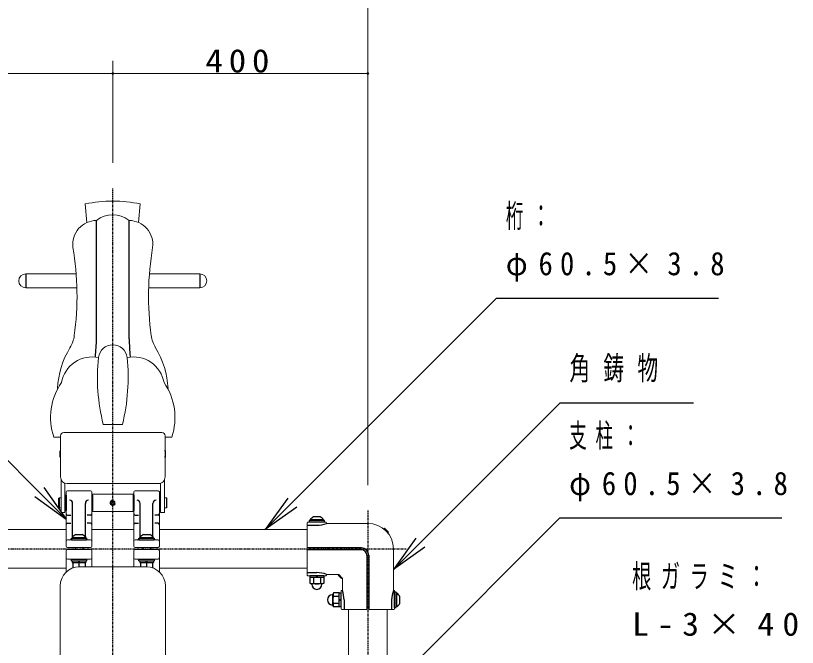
# Model space of a CAD drawing. Units: millimetres at full size; details may follow other scales. Extents: x -7816 to 0, y -1239 to 5340.
# Drawn here: x -3460 to -2234, y 2116 to 3106 of the extents above; entities that cross this region are included whole.
import ezdxf

# ---------------------------------------------------------------- set-up
doc = ezdxf.new("R2010")
doc.units = ezdxf.units.MM
doc.linetypes.add('USER2', pattern=[6, 3, -1, 1, -1])
doc.layers.add('線', color=2, linetype='Continuous', lineweight=25)
doc.layers.add('補助', color=2, linetype='Continuous', lineweight=13)
doc.styles.add('ＭＳ ゴシック', font='')
doc.styles.get('ＭＳ ゴシック').set_extended_font_data('MS Gothic')

# ---------------------------------------------------------------- blocks, each defined once
blk = doc.blocks.new('dimension_origin')
at = {"color": 0, "linetype": 'Continuous', "lineweight": -2}
blk.add_circle((0, 0), 1.25, dxfattribs=at)

msp = doc.modelspace()

# ---------------------------------------------------------------- linework, layer by layer
at = {"layer": '線', "color": 20, "linetype": 'USER2'}
for p, q in [((-3308, 1678), (-3308, 2835.25)), ((-2908, 2330), (-2908, 1500)), ((-3768, 2270), (-2848, 2270))]:
    msp.add_line(p, q, dxfattribs=at)
at = {"layer": '線', "color": 7, "lineweight": 13}
for p, q in [((-3351.168, 2810.653), (-3348.452, 2781.639)), ((-3264.832, 2810.653), (-3267.548, 2781.639)), ((-3444.5, 2701.25), (-3365.443, 2701.25)), ((-3250.557, 2701.25), (-3171.5, 2701.25)), ((-3444.5, 2679.25), (-3364.302, 2679.25)), ((-3251.698, 2679.25), (-3171.5, 2679.25)), ((-3293, 2465.226), (-3323, 2465.226)), ((-3385, 2452.25), (-3231, 2452.25)), ((-3390, 2445.25), (-3400.5, 2445.25)), ((-3390, 2382.75), (-3390, 2447.25)), ((-3226, 2382.75), (-3226, 2447.25)), ((-3215.5, 2445.25), (-3226, 2445.25)), ((-3389, 2327.25), (-3389, 2378.278)), ((-3383, 2372.851), (-3383, 2327.25)), ((-3236.5, 2372.25), (-3379.5, 2372.25)), ((-3233, 2327.25), (-3233, 2372.85)), ((-3227, 2378.278), (-3227, 2327.25)), ((-3381, 2274.25), (-3381, 2359.25)), ((-3343, 2361.25), (-3379, 2361.25)), ((-3341, 2274.25), (-3341, 2359.25)), ((-3340, 2355.35), (-3339.5, 2355.85)), ((-3340, 2355.35), (-3340, 2329.15)), ((-3339.5, 2355.85), (-3276.5, 2355.85)), ((-3276.5, 2355.85), (-3276, 2355.35)), ((-3276, 2329.15), (-3276, 2355.35)), ((-3275, 2274.25), (-3275, 2359.25)), ((-3237, 2361.25), (-3273, 2361.25)), ((-3235, 2274.25), (-3235, 2359.25)), ((-3393, 2349.25), (-3392, 2350.25)), ((-3393, 2349.25), (-3393, 2335.25)), ((-3392, 2350.25), (-3389, 2350.25)), ((-3227, 2350.25), (-3224, 2350.25)), ((-3224, 2350.25), (-3223, 2349.25)), ((-3223, 2349.25), (-3223, 2335.25)), ((-3393, 2335.25), (-3392, 2334.25)), ((-3392, 2334.25), (-3389, 2334.25)), ((-3227, 2334.25), (-3224, 2334.25)), ((-3224, 2334.25), (-3223, 2335.25)), ((-3383, 2327.25), (-3389, 2327.25)), ((-3340, 2329.15), (-3339.5, 2328.65)), ((-3339.5, 2328.65), (-3276.5, 2328.65)), ((-3276, 2329.15), (-3276.5, 2328.65)), ((-3227, 2327.25), (-3233, 2327.25)), ((-3003, 2311), (-3003, 2271.5)), ((-3002, 2312), (-2974, 2312)), ((-2973, 2311), (-2973, 2310)), ((-2908, 2310), (-2973, 2310)), ((-3381, 2300.25), (-3613, 2300.25)), ((-3275, 2300.25), (-3341, 2300.25)), ((-3003, 2300.25), (-3235, 2300.25)), ((-3343, 2284.25), (-3379, 2284.25)), ((-3237, 2284.25), (-3273, 2284.25)), ((-3343, 2272.25), (-3379, 2272.25)), ((-3343, 2269), (-3379, 2269)), ((-3237, 2272.25), (-3273, 2272.25)), ((-3237, 2269), (-3273, 2269)), ((-3003, 2268.5), (-3003, 2229)), ((-2868, 2270), (-2868, 2205)), ((-3381, 2233.903), (-3381, 2267)), ((-3341, 2242), (-3341, 2267)), ((-3275, 2242), (-3275, 2267)), ((-3235, 2233.903), (-3235, 2267)), ((-3343, 2254), (-3379, 2254)), ((-3237, 2254), (-3273, 2254)), ((-3381, 2239.75), (-3613, 2239.75)), ((-3360.5, 2242), (-3255.5, 2242)), ((-3003, 2239.75), (-3235, 2239.75)), ((-3002, 2228), (-2974, 2228)), ((-2954, 2230), (-2973, 2230)), ((-2973, 2229), (-2973, 2230)), ((-2948, 2224), (-2948, 2205)), ((-3390.5, 1970), (-3390.5, 2212)), ((-3225.5, 1970), (-3225.5, 2212)), ((-2950, 2204), (-2950, 2176)), ((-2949, 2205), (-2948, 2205)), ((-2867, 2205), (-2868, 2205)), ((-2866, 2204), (-2866, 2176)), ((-2909.5, 2175), (-2949, 2175)), ((-2938.25, 1670), (-2938.25, 2175)), ((-2867, 2175), (-2906.5, 2175)), ((-2877.75, 1670), (-2877.75, 2175))]:
    msp.add_line(p, q, dxfattribs=at)
at = {"layer": '線'}
for p, q in [((-3333.5, 2599.195), (-3333.5, 2784.772)), ((-3282.5, 2599.195), (-3282.5, 2784.772)), ((-3444.5, 2701.25), (-3444.5, 2679.25)), ((-3171.5, 2701.25), (-3171.5, 2679.25)), ((-3390.5, 2423.5), (-3389.3, 2423.5)), ((-3390.5, 2414), (-3390.5, 2423.5)), ((-3225.5, 2423.5), (-3226.7, 2423.5)), ((-3225.5, 2414), (-3225.5, 2423.5)), ((-3390.5, 2414), (-3389.3, 2414)), ((-3225.5, 2414), (-3226.7, 2414)), ((-3382, 2354.25), (-3381, 2354.25)), ((-3382, 2354.25), (-3382, 2330.25)), ((-3381, 2354.25), (-3381, 2330.25)), ((-3340, 2354.25), (-3341, 2354.25)), ((-3341, 2354.25), (-3341, 2330.25)), ((-3340, 2354.25), (-3340, 2330.25)), ((-3276, 2354.25), (-3275, 2354.25)), ((-3276, 2354.25), (-3276, 2330.25)), ((-3275, 2354.25), (-3275, 2330.25)), ((-3234, 2354.25), (-3235, 2354.25)), ((-3235, 2354.25), (-3235, 2330.25)), ((-3234, 2354.25), (-3234, 2330.25)), ((-3392, 2350.25), (-3392, 2334.25)), ((-3383, 2350.25), (-3382.049, 2350.25)), ((-3309.155, 2344.25), (-3310.309, 2342.25)), ((-3310.309, 2342.25), (-3309.155, 2340.25)), ((-3306.845, 2344.25), (-3309.155, 2344.25)), ((-3305.691, 2342.25), (-3306.845, 2344.25)), ((-3306.845, 2340.25), (-3305.691, 2342.25)), ((-3234, 2350.25), (-3233, 2350.25)), ((-3224, 2350.25), (-3224, 2334.25)), ((-3383, 2334.25), (-3382.049, 2334.25)), ((-3382, 2330.25), (-3381, 2330.25)), ((-3371, 2289.25), (-3371, 2341.166)), ((-3351, 2289.25), (-3351, 2341.166)), ((-3340, 2330.25), (-3341, 2330.25)), ((-3309.155, 2340.25), (-3306.845, 2340.25)), ((-3276, 2330.25), (-3275, 2330.25)), ((-3265, 2289.25), (-3265, 2341.166)), ((-3245, 2289.25), (-3245, 2341.166)), ((-3234, 2330.25), (-3235, 2330.25)), ((-3234, 2334.25), (-3233, 2334.25)), ((-3379, 2322.785), (-3373.762, 2322.785)), ((-3343, 2322.785), (-3348.238, 2322.785)), ((-3273, 2322.785), (-3267.762, 2322.785)), ((-3237, 2322.785), (-3242.238, 2322.785)), ((-2983, 2320.3), (-2993, 2320.3)), ((-3379, 2310.437), (-3373.762, 2310.437)), ((-3343, 2310.437), (-3348.238, 2310.437)), ((-3273, 2310.437), (-3267.762, 2310.437)), ((-3237, 2310.437), (-3242.238, 2310.437)), ((-3003, 2307.021), (-2988, 2307.021)), ((-2976, 2314.5), (-3000, 2314.5)), ((-3000, 2314.5), (-3000, 2312)), ((-2976, 2312), (-3000, 2312)), ((-2998.5, 2315.5), (-2998.5, 2314.5)), ((-2977.5, 2315.5), (-2998.5, 2315.5)), ((-2977.5, 2314.5), (-2998.5, 2314.5)), ((-2977.5, 2315.5), (-2977.5, 2314.5)), ((-2976, 2312), (-2976, 2314.5)), ((-3366, 2292.55), (-3356, 2292.55)), ((-3260, 2292.55), (-3250, 2292.55)), ((-2883.182, 2301.379), (-2882.996, 2301.565)), ((-2882.996, 2301.565), (-2881.744, 2302.434)), ((-2876.632, 2295.201), (-2882.996, 2301.565)), ((-2875.727, 2296.417), (-2881.744, 2302.434)), ((-2876.818, 2295.015), (-2876.632, 2295.201)), ((-2875.727, 2296.417), (-2876.632, 2295.201)), ((-3373, 2286.75), (-3349, 2286.75)), ((-3373, 2284.25), (-3373, 2286.75)), ((-3373, 2284.25), (-3349, 2284.25)), ((-3371.5, 2287.75), (-3371.5, 2286.75)), ((-3371.5, 2287.75), (-3350.5, 2287.75)), ((-3371.5, 2286.75), (-3350.5, 2286.75)), ((-3350.5, 2287.75), (-3350.5, 2286.75)), ((-3349, 2286.75), (-3349, 2284.25)), ((-3267, 2286.75), (-3243, 2286.75)), ((-3267, 2284.25), (-3267, 2286.75)), ((-3267, 2284.25), (-3243, 2284.25)), ((-3265.5, 2287.75), (-3265.5, 2286.75)), ((-3265.5, 2287.75), (-3244.5, 2287.75)), ((-3265.5, 2286.75), (-3244.5, 2286.75)), ((-3244.5, 2287.75), (-3244.5, 2286.75)), ((-3243, 2286.75), (-3243, 2284.25)), ((-3367, 2272.25), (-3367, 2269)), ((-3355, 2272.25), (-3355, 2269)), ((-3261, 2272.25), (-3261, 2269)), ((-3249, 2272.25), (-3249, 2269)), ((-2918, 2271.5), (-3003, 2271.5)), ((-2918, 2268.5), (-3003, 2268.5)), ((-2909.5, 2260), (-2909.5, 2175)), ((-2906.5, 2260), (-2906.5, 2175)), ((-3373, 2254), (-3349, 2254)), ((-3373, 2251.5), (-3373, 2254)), ((-3373, 2251.5), (-3349, 2251.5)), ((-3371.75, 2251.5), (-3350.25, 2251.5)), ((-3371.75, 2251.5), (-3371.75, 2248.5)), ((-3371.75, 2248.5), (-3350.25, 2248.5)), ((-3370.5, 2248.5), (-3370.5, 2240.284)), ((-3370.5, 2248.5), (-3351.5, 2248.5)), ((-3361.167, 2248.5), (-3361.971, 2251.5)), ((-3361, 2248.5), (-3361, 2241.996)), ((-3360.029, 2248.5), (-3360.833, 2251.5)), ((-3351.5, 2248.5), (-3351.5, 2242)), ((-3350.25, 2251.5), (-3350.25, 2248.5)), ((-3349, 2254), (-3349, 2251.5)), ((-3267, 2254), (-3243, 2254)), ((-3267, 2251.5), (-3267, 2254)), ((-3267, 2251.5), (-3243, 2251.5)), ((-3265.75, 2251.5), (-3244.25, 2251.5)), ((-3265.75, 2251.5), (-3265.75, 2248.5)), ((-3265.75, 2248.5), (-3244.25, 2248.5)), ((-3264.5, 2248.5), (-3264.5, 2242)), ((-3264.5, 2248.5), (-3245.5, 2248.5)), ((-3255.167, 2248.5), (-3255.971, 2251.5)), ((-3255, 2248.5), (-3255, 2241.996)), ((-3254.029, 2248.5), (-3254.833, 2251.5)), ((-3245.5, 2248.5), (-3245.5, 2240.284)), ((-3244.25, 2251.5), (-3244.25, 2248.5)), ((-3243, 2254), (-3243, 2251.5)), ((-3003, 2232.979), (-2988, 2232.979)), ((-2977.03, 2225), (-2998.97, 2225)), ((-2998.97, 2225), (-2998.97, 2216.137)), ((-2977.25, 2228), (-2998.75, 2228)), ((-2998.75, 2228), (-2998.75, 2225)), ((-2977.25, 2225), (-2998.75, 2225)), ((-2993.485, 2225), (-2993.485, 2216.137)), ((-2988.971, 2225), (-2988.167, 2228)), ((-2987.833, 2225), (-2987.029, 2228)), ((-2982.515, 2225), (-2982.515, 2216.137)), ((-2977.25, 2228), (-2977.25, 2225)), ((-2977.03, 2225), (-2977.03, 2216.137)), ((-2953.666, 2229.991), (-2954.515, 2228.718)), ((-2949.282, 2223.485), (-2954.515, 2228.718)), ((-2948.141, 2224.246), (-2953.754, 2229.859)), ((-2948.009, 2224.334), (-2949.282, 2223.485)), ((-2998.97, 2216.137), (-2997, 2215)), ((-2979, 2215), (-2997, 2215)), ((-2996, 2214.5), (-2996, 2215)), ((-2980, 2214.5), (-2980, 2215)), ((-2977.03, 2216.137), (-2979, 2215)), ((-2963.5, 2198), (-2963, 2198)), ((-2961.863, 2200.97), (-2963, 2199)), ((-2963, 2181), (-2963, 2199)), ((-2953, 2200.97), (-2961.863, 2200.97)), ((-2953, 2195.485), (-2961.863, 2195.485)), ((-2953, 2179.03), (-2953, 2200.97)), ((-2953, 2179.25), (-2953, 2200.75)), ((-2950, 2200.75), (-2953, 2200.75)), ((-2950, 2179.25), (-2950, 2200.75)), ((-2863.5, 2202), (-2866, 2202)), ((-2866, 2178), (-2866, 2202)), ((-2863.5, 2178), (-2863.5, 2202)), ((-2862.5, 2200.5), (-2863.5, 2200.5)), ((-2863.5, 2179.5), (-2863.5, 2200.5)), ((-2862.5, 2179.5), (-2862.5, 2200.5)), ((-2857.7, 2185), (-2857.7, 2195)), ((-2953, 2184.515), (-2961.863, 2184.515)), ((-2953, 2190.971), (-2950, 2190.167)), ((-2953, 2189.833), (-2950, 2189.029)), ((-2945.021, 2190), (-2945.021, 2175)), ((-2870.979, 2190), (-2870.979, 2175)), ((-2963.5, 2182), (-2963, 2182)), ((-2961.863, 2179.03), (-2963, 2181)), ((-2953, 2179.03), (-2961.863, 2179.03)), ((-2950, 2179.25), (-2953, 2179.25)), ((-2866, 2178), (-2863.5, 2178)), ((-2862.5, 2179.5), (-2863.5, 2179.5))]:
    msp.add_line(p, q, dxfattribs=at)
at = {"layer": '線', "color": 7, "lineweight": 13}
msp.add_circle((-3308, 2342.25), 3.4, dxfattribs=at)
for centre, radius, start, end in [((-3308, 2610.25), 205, 77.8439, 102.1561), ((-3333.483, 2747.447), 37.325, 90.02616, 187.36946), ((-3308, 2753.452), 40.388, 50.84862, 129.15138), ((-3282.517, 2747.447), 37.325, 352.63054, 89.97384), ((-3821.369, 2666.584), 457.242, 352.19037, 9.57737), ((-2794.631, 2666.584), 457.242, 170.42263, 187.80963), ((-3444.5, 2690.25), 11, 90, 270), ((-3171.5, 2690.25), 11, 270, 90), ((-3417.904, 2611.247), 50, 328.84531, 352.19037), ((-3198.096, 2611.247), 50, 187.80963, 211.15469), ((-3308, 2567.341), 22.656, 6.73292, 173.26708), ((-3257.976, 2514.564), 136.882, 148.84531, 177.18585), ((-3358.024, 2514.564), 136.882, 2.81415, 31.15469), ((-3340.2, 2522.078), 48.891, 78.55691, 169.81513), ((-3029.007, 2538.925), 303.089, 174.11585, 194.07316), ((-3586.993, 2538.925), 303.089, 345.92684, 5.88415), ((-3275.8, 2522.078), 48.891, 10.18487, 101.44309), ((-3309.851, 2475.937), 95.702, 145.07786, 198.70241), ((-3306.149, 2475.937), 95.702, 341.29759, 34.92214), ((-3385, 2447.25), 5, 90, 180), ((-3231, 2447.25), 5, 0, 90), ((-3379.5, 2382.75), 10.5, 180, 269.99994), ((-3236.5, 2382.75), 10.5, 269.99994, 0), ((-3379, 2359.25), 2, 90, 180), ((-3343, 2359.25), 2, 0, 90), ((-3273, 2359.25), 2, 90, 180), ((-3237, 2359.25), 2, 0, 90), ((-3002, 2311), 1, 90, 180), ((-2974, 2311), 1, 0, 90), ((-2908, 2270), 40, 0, 90), ((-3379, 2282.25), 2, 90, 180), ((-3343, 2282.25), 2, 0, 90), ((-3273, 2282.25), 2, 90, 180), ((-3237, 2282.25), 2, 0, 90), ((-3379, 2274.25), 2, 180, 270), ((-3379, 2267), 2, 90, 180), ((-3343, 2274.25), 2, 270, 0), ((-3343, 2267), 2, 0, 90), ((-3273, 2274.25), 2, 180, 270), ((-3273, 2267), 2, 90, 180), ((-3237, 2274.25), 2, 270, 0), ((-3237, 2267), 2, 0, 90), ((-3379, 2256), 2, 180, 270), ((-3343, 2256), 2, 270, 0), ((-3273, 2256), 2, 180, 270), ((-3237, 2256), 2, 270, 0), ((-3360.5, 2212), 30, 90, 180), ((-3255.5, 2212), 30, 0, 90), ((-3002, 2229), 1, 180, 270), ((-2974, 2229), 1, 270, 0), ((-2954, 2224), 6, 86.81031, 90), ((-2954, 2224), 6, 0, 3.18969), ((-2949, 2204), 1, 90, 180), ((-2867, 2204), 1, 0, 90), ((-2949, 2176), 1, 180, 270), ((-2867, 2176), 1, 270, 0)]:
    msp.add_arc(centre, radius, start, end, dxfattribs=at)
at = {"layer": '線'}
for centre, radius, start, end in [((-3809.944, 2615.106), 476.71, 354.74352, 358.08733), ((-2806.056, 2615.106), 476.71, 181.91267, 185.25648), ((-3334.194, 2418.75), 56.506, 175.17794, 184.82206), ((-3281.806, 2418.75), 56.506, 355.17794, 4.82206), ((-3376, 2341.166), 5, 0, 90), ((-3346, 2341.166), 5, 90, 180), ((-3308, 2342.25), 4, 75.52249, 345.52249), ((-3270, 2341.166), 5, 0, 90), ((-3240, 2341.166), 5, 90, 180), ((-3379, 2324.785), 2, 180, 270), ((-3379, 2324.785), 2, 180, 270), ((-3343, 2324.785), 2, 270, 0), ((-3343, 2324.785), 2, 270, 0), ((-3273, 2324.785), 2, 180, 270), ((-3273, 2324.785), 2, 180, 270), ((-3237, 2324.785), 2, 270, 0), ((-3237, 2324.785), 2, 270, 0), ((-2988, 2309.02), 12.339, 113.90552, 148.31866), ((-2988, 2309.02), 12.339, 31.68134, 66.09448), ((-3379, 2308.437), 2, 90, 180), ((-3379, 2308.437), 2, 90, 180), ((-3343, 2308.437), 2, 0, 90), ((-3343, 2308.437), 2, 0, 90), ((-3273, 2308.437), 2, 90, 180), ((-3273, 2308.437), 2, 90, 180), ((-3237, 2308.437), 2, 0, 90), ((-3237, 2308.437), 2, 0, 90), ((-2990.091, 2356.8), 49.824, 272.40579, 290.0621), ((-3361, 2281.27), 12.339, 113.90552, 148.31866), ((-3361, 2281.27), 12.339, 31.68134, 66.09448), ((-3255, 2281.27), 12.339, 113.90552, 148.31866), ((-3255, 2281.27), 12.339, 31.68134, 66.09448), ((-3376, 2289.25), 5, 270, 0), ((-3346, 2289.25), 5, 180, 270), ((-3270, 2289.25), 5, 270, 0), ((-3240, 2289.25), 5, 180, 270), ((-2918, 2260), 11.5, 0, 90), ((-2918, 2260), 8.5, 0, 90), ((-2990.091, 2183.2), 49.824, 69.9379, 87.59421), ((-2996.227, 2220.887), 5.485, 240.00001, 299.99999), ((-2988, 2214.5), 8, 180, 0), ((-2988, 2228.796), 13.796, 246.57346, 293.42654), ((-2979.773, 2220.887), 5.485, 240.00001, 299.99999), ((-2963.5, 2190), 8, 90, 270), ((-2949.204, 2190), 13.796, 156.57346, 203.42654), ((-2957.113, 2198.227), 5.485, 150.00001, 209.99999), ((-3009.004, 2185.088), 64.171, 4.39038, 18.07739), ((-2806.996, 2185.088), 64.171, 161.92261, 175.60962), ((-2868.98, 2190), 12.339, 23.90552, 58.31866), ((-2957.113, 2181.773), 5.485, 150.00001, 209.99999), ((-2868.98, 2190), 12.339, 301.68134, 336.09448)]:
    msp.add_arc(centre, radius, start, end, dxfattribs=at)
at = {"layer": '補助'}
for p, q in [((-2908, 2370), (-2908, 3235.25)), ((-3308, 2875.25), (-3308, 3035.25)), ((-3308, 2875.25), (-3308, 3035.25)), ((-2908, 2370), (-2908, 3035.25)), ((-3708, 3015.25), (-3308, 3015.25)), ((-3308, 3015.25), (-2908, 3015.25))]:
    msp.add_line(p, q, dxfattribs=at)
at = {"layer": '補助', "lineweight": 25}
for p, q in [((-3423.426, 2359.038), (-3727.505, 2663.117)), ((-3026.574, 2342.577), (-2706.035, 2663.117)), ((-2706.035, 2663.117), (-2686.035, 2663.117)), ((-2686.035, 2663.117), (-2358.125, 2663.117)), ((-2825.574, 2279.926), (-2606.359, 2499.141)), ((-2606.359, 2499.141), (-2586.359, 2499.141)), ((-2586.359, 2499.141), (-2397.2, 2499.141)), ((-3416.355, 2366.109), (-3381, 2316.611)), ((-3381, 2316.611), (-3423.426, 2359.038)), ((-3430.497, 2351.967), (-3381, 2316.611)), ((-3033.645, 2349.649), (-3069, 2300.151)), ((-3069, 2300.151), (-3026.574, 2342.577)), ((-3019.503, 2335.506), (-3069, 2300.151)), ((-2835.324, 2089.926), (-2606.716, 2318.534)), ((-2606.716, 2318.534), (-2586.716, 2318.534)), ((-2586.716, 2318.534), (-2258.807, 2318.534)), ((-2832.645, 2286.997), (-2868, 2237.5)), ((-2868, 2237.5), (-2825.574, 2279.926)), ((-2818.503, 2272.855), (-2868, 2237.5))]:
    msp.add_line(p, q, dxfattribs=at)

# ---------------------------------------------------------------- block references
at = {"layer": '補助', "xscale": 1.33, "yscale": 1.33}
msp.add_blockref('dimension_origin', (-3308, 3015.25), dxfattribs=at)
at = {"layer": '補助', "xscale": 1.33, "yscale": 1.33, "rotation": 180}
for p in [(-3308, 3015.25), (-2908, 3015.25)]:
    msp.add_blockref('dimension_origin', p, dxfattribs=at)

# ---------------------------------------------------------------- texts
at = {"layer": '補助', "char_height": 36.66, "style": 'ＭＳ ゴシック'}
for s, insert, attachment_point in [('\\T1.33;\\W1.1;400', (-3108, 3016.25), 8), ('\\T1.5;\\W0.55;桁：', (-2691.535, 2810.617), 1), ('\\T1.5;\\W0.9;φ60.5×3.8', (-2691.535, 2735.617), 1), ('\\T1.64;\\W0.65;角鋳物', (-2591.859, 2571.641), 1), ('\\T1.5;\\W0.55;支柱：', (-2592.216, 2466.034), 1), ('\\T1.5;\\W0.9;φ60.5×3.8', (-2592.216, 2391.034), 1), ('\\T1.5;\\W0.6;根ガラミ：', (-2493.5, 2245.5), 1), ('\\T1.5;\\W1.05;L-3×40', (-2493.5, 2170.5), 1)]:
    msp.add_mtext(s, dxfattribs=dict(at, insert=insert, attachment_point=attachment_point))

doc.saveas('drawing.dxf')
